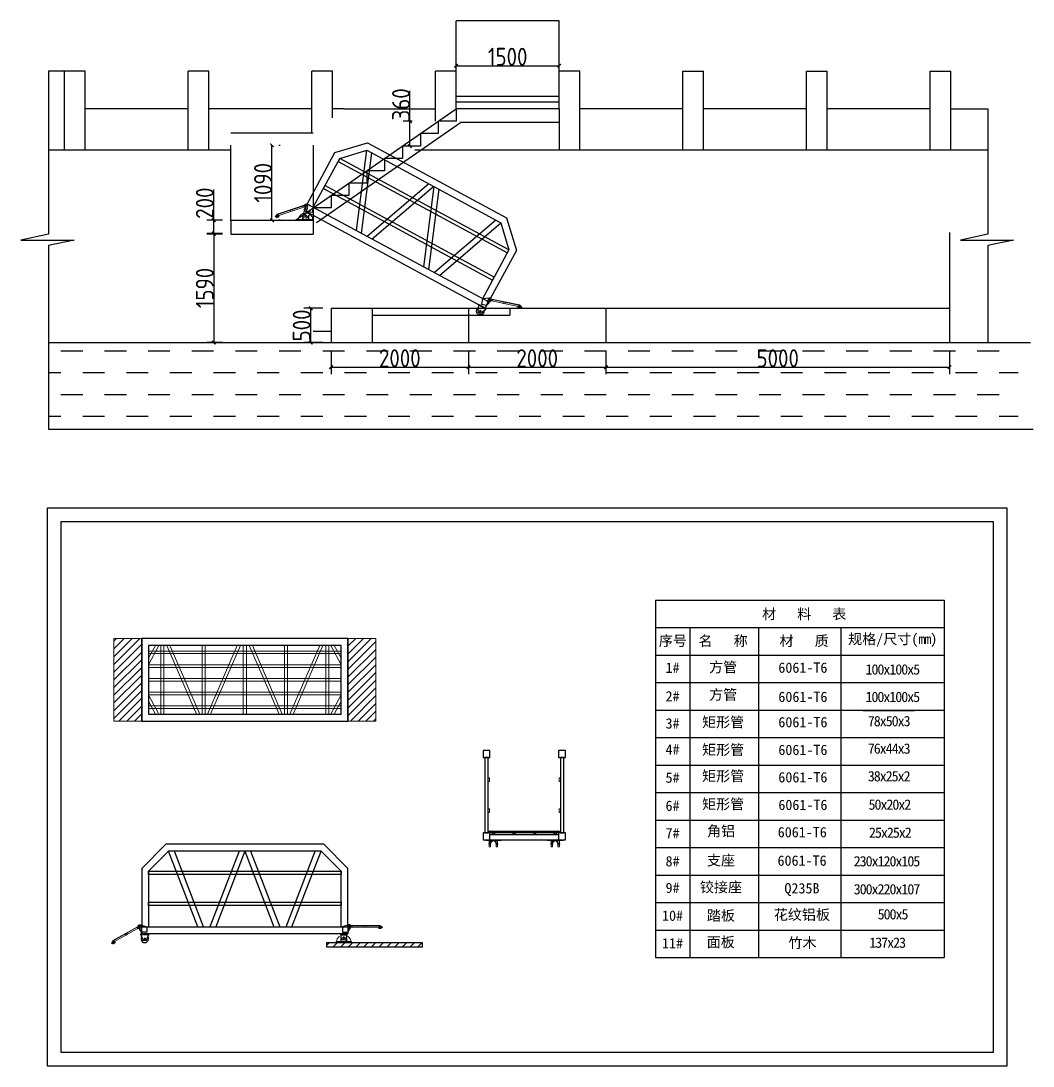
# Model space of a CAD drawing. Extents: x 13269 to 94936, y 2350 to 56959.
# Drawn here: x 80205 to 94936, y 11843 to 27047 of the extents above; entities that cross this region are included whole.
import ezdxf

# ---------------------------------------------------------------- set-up
doc = ezdxf.new("R2010")
doc.units = 0
doc.header["$LTSCALE"] = 1000
doc.header["$MEASUREMENT"] = 0
for name, pattern in [('ACAD_ISO03W100', [30, 12, -18]), ('CENTER', [2, 1.25, -0.25, 0.25, -0.25]), ('CENTER2', [28.575, 19.05, -3.175, 3.175, -3.175]), ('DASHDOT', [1, 0.5, -0.25, 0, -0.25])]:
    doc.linetypes.add(name, pattern=pattern)
for name, color, linetype, lineweight in [('加强板', 140, 'Continuous', 18), ('图框', 7, 'Continuous', 13), ('型材', 7, 'Continuous', 15), ('结构', 52, 'Continuous', 18), ('铝斜撑', 241, 'Continuous', 9), ('铝龙骨', 7, 'Continuous', 9)]:
    doc.layers.add(name, color=color, linetype=linetype, lineweight=lineweight)
for name, color, linetype in [('文字', 7, 'Continuous'), ('连接端梁', 130, 'Continuous'), ('铝合金', 7, 'Continuous'), ('铝横梁', 220, 'Continuous'), ('铝通', 4, 'Continuous'), ('面板', 44, 'Continuous')]:
    doc.layers.add(name, color=color, linetype=linetype)
doc.styles.add('Arial', font='')
doc.styles.get("Standard").update_dxf_attribs({"font": 'gbenor.shx', "bigfont": 'gbcbig.shx'})
doc.styles.get('Arial').set_extended_font_data('STXihei')
doc.dimstyles.new('ISO-25', dxfattribs={"dimtxt": 260, "dimasz": 50, "dimexe": 100, "dimexo": 120, "dimtad": 1, "dimdec": 1, "dimtxsty": 'Standard', "dimblk": 'ARCHTICK', "dimcen": 2.5, "dimclrd": 3, "dimclre": 3, "dimadec": 0, "dimazin": 0, "dimtfac": 1, "dimtdec": 1, "dimtmove": 0, "dimatfit": 3, "dimfxl": 1, "dimarcsym": 0})
pattern_1 = [(45, (0, 0), (-56.1266, 56.1266), [])]

# ---------------------------------------------------------------- blocks, each defined once
blk = doc.blocks.new('_ArchTick')
at = {"color": 0, "linetype": 'ByBlock', "const_width": 0.4}
blk.add_lwpolyline([(-0.5, -0.5), (0.5, 0.5)], dxfattribs=at)
blk = doc.blocks.new('*D1245')
at = {"color": 3, "lineweight": -2, "transparency": 16777216}
for p, q in [((84599, 22867), (84322, 22867)), ((84422, 22367), (84422, 22867)), ((84599, 22367), (84322, 22367))]:
    blk.add_line(p, q, dxfattribs=at)
at = {"layer": 'Defpoints', "color": 0, "transparency": 16777216}
for p in [(84422, 22867), (84719, 22867), (84719, 22367)]:
    blk.add_point(p, dxfattribs=at)
at = {"color": 3, "lineweight": -2, "transparency": 16777216, "xscale": 50, "yscale": 50, "zscale": 50}
for p, rotation in [((84422, 22867), 90), ((84422, 22367), 270)]:
    blk.add_blockref('_ArchTick', p, dxfattribs=dict(at, rotation=rotation))
at = {"color": 0, "transparency": 16777216, "insert": (84291, 22617), "char_height": 260, "attachment_point": 5, "rotation": 90}
blk.add_mtext('500', dxfattribs=at)
blk = doc.blocks.new('*D1246')
at = {"color": 3, "lineweight": -2, "transparency": 16777216}
for p, q in [((84719, 22247), (84719, 21910)), ((86719, 22247), (86719, 21910)), ((84719, 22010), (86719, 22010))]:
    blk.add_line(p, q, dxfattribs=at)
at = {"layer": 'Defpoints', "color": 0, "transparency": 16777216}
for p in [(84719, 22367), (86719, 22367), (86719, 22010)]:
    blk.add_point(p, dxfattribs=at)
at = {"color": 3, "lineweight": -2, "transparency": 16777216, "xscale": 50, "yscale": 50, "zscale": 50, "rotation": 180}
blk.add_blockref('_ArchTick', (84719, 22010), dxfattribs=at)
at = {"color": 3, "lineweight": -2, "transparency": 16777216, "xscale": 50, "yscale": 50, "zscale": 50}
blk.add_blockref('_ArchTick', (86719, 22010), dxfattribs=at)
at = {"color": 0, "transparency": 16777216, "insert": (85719, 22140), "char_height": 260, "attachment_point": 5}
blk.add_mtext('2000', dxfattribs=at)
blk = doc.blocks.new('*D1247')
at = {"color": 3, "lineweight": -2, "transparency": 16777216}
for p, q in [((86719, 22247), (86719, 21910)), ((88719, 22247), (88719, 21910)), ((86719, 22010), (88719, 22010))]:
    blk.add_line(p, q, dxfattribs=at)
at = {"layer": 'Defpoints', "color": 0, "transparency": 16777216}
for p in [(86719, 22367), (88719, 22367), (88719, 22010)]:
    blk.add_point(p, dxfattribs=at)
at = {"color": 3, "lineweight": -2, "transparency": 16777216, "xscale": 50, "yscale": 50, "zscale": 50, "rotation": 180}
blk.add_blockref('_ArchTick', (86719, 22010), dxfattribs=at)
at = {"color": 3, "lineweight": -2, "transparency": 16777216, "xscale": 50, "yscale": 50, "zscale": 50}
blk.add_blockref('_ArchTick', (88719, 22010), dxfattribs=at)
at = {"color": 0, "transparency": 16777216, "insert": (87719, 22140), "char_height": 260, "attachment_point": 5}
blk.add_mtext('2000', dxfattribs=at)
blk = doc.blocks.new('*D1248')
at = {"color": 3, "lineweight": -2, "transparency": 16777216}
for p, q in [((88719, 22247), (88719, 21910)), ((93719, 22247), (93719, 21910)), ((88719, 22010), (93719, 22010))]:
    blk.add_line(p, q, dxfattribs=at)
at = {"layer": 'Defpoints', "color": 0, "transparency": 16777216}
for p in [(88719, 22367), (93719, 22367), (93719, 22010)]:
    blk.add_point(p, dxfattribs=at)
at = {"color": 3, "lineweight": -2, "transparency": 16777216, "xscale": 50, "yscale": 50, "zscale": 50, "rotation": 180}
blk.add_blockref('_ArchTick', (88719, 22010), dxfattribs=at)
at = {"color": 3, "lineweight": -2, "transparency": 16777216, "xscale": 50, "yscale": 50, "zscale": 50}
blk.add_blockref('_ArchTick', (93719, 22010), dxfattribs=at)
at = {"color": 0, "transparency": 16777216, "insert": (91219, 22140), "char_height": 260, "attachment_point": 5}
blk.add_mtext('5000', dxfattribs=at)
blk = doc.blocks.new('*D1252')
at = {"color": 3, "lineweight": -2, "transparency": 16777216}
for p, q in [((86539, 26437), (86539, 26495)), ((88039, 26437), (88039, 26495)), ((86539, 26395), (88039, 26395))]:
    blk.add_line(p, q, dxfattribs=at)
at = {"layer": 'Defpoints', "color": 0, "transparency": 16777216}
for p in [(86539, 26317), (88039, 26395), (88039, 26317)]:
    blk.add_point(p, dxfattribs=at)
at = {"color": 3, "lineweight": -2, "transparency": 16777216, "xscale": 50, "yscale": 50, "zscale": 50, "rotation": 180}
blk.add_blockref('_ArchTick', (86539, 26395), dxfattribs=at)
at = {"color": 3, "lineweight": -2, "transparency": 16777216, "xscale": 50, "yscale": 50, "zscale": 50}
blk.add_blockref('_ArchTick', (88039, 26395), dxfattribs=at)
at = {"color": 0, "transparency": 16777216, "insert": (87289, 26526), "char_height": 260, "attachment_point": 5}
blk.add_mtext('1500', dxfattribs=at)
blk = doc.blocks.new('*D1229')
at = {"color": 3, "lineweight": -2, "transparency": 16777216}
for p, q in [((83139, 23957), (82912, 23957)), ((83012, 23957), (83012, 22367)), ((83139, 22367), (82912, 22367))]:
    blk.add_line(p, q, dxfattribs=at)
at = {"layer": 'Defpoints', "color": 0, "transparency": 16777216}
for p in [(83259, 23957), (83012, 22367), (83259, 22367)]:
    blk.add_point(p, dxfattribs=at)
at = {"color": 3, "lineweight": -2, "transparency": 16777216, "xscale": 50, "yscale": 50, "zscale": 50}
for p, rotation in [((83012, 23957), 90), ((83012, 22367), 270)]:
    blk.add_blockref('_ArchTick', p, dxfattribs=dict(at, rotation=rotation))
at = {"color": 0, "transparency": 16777216, "insert": (82881, 23162), "char_height": 260, "attachment_point": 5, "rotation": 90}
blk.add_mtext('1590', dxfattribs=at)
blk = doc.blocks.new('*D1253')
at = {"color": 3, "lineweight": -2, "transparency": 16777216}
for p, q in [((83012, 24147), (83012, 24594)), ((83139, 24147), (82912, 24147)), ((83012, 23947), (83012, 24147)), ((83139, 23947), (82912, 23947))]:
    blk.add_line(p, q, dxfattribs=at)
at = {"layer": 'Defpoints', "color": 0, "transparency": 16777216}
for p in [(83012, 24147), (83259, 24147), (83259, 23947)]:
    blk.add_point(p, dxfattribs=at)
at = {"color": 3, "lineweight": -2, "transparency": 16777216, "xscale": 50, "yscale": 50, "zscale": 50}
for p, rotation in [((83012, 24147), 90), ((83012, 23947), 270)]:
    blk.add_blockref('_ArchTick', p, dxfattribs=dict(at, rotation=rotation))
at = {"color": 0, "transparency": 16777216, "insert": (82881, 24396), "char_height": 260, "attachment_point": 5, "rotation": 90}
blk.add_mtext('200', dxfattribs=at)
blk = doc.blocks.new('*D1254')
at = {"color": 3, "lineweight": -2, "transparency": 16777216}
for p, q in [((83859, 24147), (83859, 25237)), ((83979, 25237), (83959, 25237)), ((83979, 24147), (83959, 24147))]:
    blk.add_line(p, q, dxfattribs=at)
at = {"layer": 'Defpoints', "color": 0, "transparency": 16777216}
for p in [(83859, 25237), (83859, 25237), (83859, 24147)]:
    blk.add_point(p, dxfattribs=at)
at = {"color": 3, "lineweight": -2, "transparency": 16777216, "xscale": 50, "yscale": 50, "zscale": 50}
for p, rotation in [((83859, 25237), 90), ((83859, 24147), 270)]:
    blk.add_blockref('_ArchTick', p, dxfattribs=dict(at, rotation=rotation))
at = {"color": 0, "transparency": 16777216, "insert": (83728, 24692), "char_height": 260, "attachment_point": 5, "rotation": 90}
blk.add_mtext('1090', dxfattribs=at)
blk = doc.blocks.new('*D1255')
at = {"color": 3, "lineweight": -2, "transparency": 16777216}
for p, q in [((85867, 25587), (85867, 26029)), ((85899, 25587), (85767, 25587)), ((85867, 25227), (85867, 25587)), ((85899, 25227), (85767, 25227))]:
    blk.add_line(p, q, dxfattribs=at)
at = {"layer": 'Defpoints', "color": 0, "transparency": 16777216}
for p in [(85867, 25587), (86019, 25587), (86019, 25227)]:
    blk.add_point(p, dxfattribs=at)
at = {"color": 3, "lineweight": -2, "transparency": 16777216, "xscale": 50, "yscale": 50, "zscale": 50}
for p, rotation in [((85867, 25587), 90), ((85867, 25227), 270)]:
    blk.add_blockref('_ArchTick', p, dxfattribs=dict(at, rotation=rotation))
at = {"color": 0, "transparency": 16777216, "insert": (85737, 25833), "char_height": 260, "attachment_point": 5, "rotation": 90}
blk.add_mtext('360', dxfattribs=at)
blk = doc.blocks.new('EB')
at = {"layer": '加强板'}
blk.add_lwpolyline([(1337537242, 365767056), (1337537242, 365767006), (1337537257, 365767006), (1337537267, 365767056)], close=True, dxfattribs=at)
at = {"layer": '铝通'}
blk.add_lwpolyline([(1337537285, 365767056, 0.668622), (1337537254, 365767090), (1337537162, 365767061), (1337537162, 365766981), (1337537242, 365766981)], format="xyb", close=True, dxfattribs=at)
blk.add_circle((1337537262, 365767066), 7, dxfattribs=at)
blk = doc.blocks.new('GW-R')
at = {"color": 3, "linetype": 'CENTER2'}
for p, q in [((8398, 1960), (8368, 1960)), ((8383, 1945), (8383, 1975))]:
    blk.add_line(p, q, dxfattribs=at)
at = {"color": 1, "linetype": 'CENTER', "ltscale": 0.52}
for p, q in [((8369, 1960), (8397, 1960)), ((8383, 1974), (8383, 1946))]:
    blk.add_line(p, q, dxfattribs=at)
blk.add_lwpolyline([(8443, 2035), (8323, 2035), (8323, 2025), (8443, 2025)], close=True)
at = {"color": 0}
for points in [[(8360, 1942), (8323, 2025)], [(8406, 1942), (8443, 2025)]]:
    blk.add_lwpolyline(points, dxfattribs=at)
blk.add_lwpolyline([(8406, 1942, -0.317501), (8397, 1935), (8370, 1935, -0.317501), (8360, 1942)], format="xyb")
blk.add_circle((8383, 1960), 9)
blk.add_circle((8383, 1960), 9)
blk.add_arc((8383, 1960), 55, 144.9944, 35.0056)
blk = doc.blocks.new('A$C32F71815')
at = {"layer": '铝斜撑', "linetype": 'Continuous'}
for p, q in [((3, 20), (0, 20)), ((0, 20), (0, 0)), ((40, 0), (0, 0)), ((3, 20), (3, 3)), ((40, 3), (3, 3)), ((40, 0), (40, 3))]:
    blk.add_line(p, q, dxfattribs=at)
blk = doc.blocks.new('A$C42B83C84')
at = {"layer": '图框', "lineweight": 0}
h = blk.add_hatch(dxfattribs=at)
h.set_pattern_fill('ANSI31', color=256, scale=0.5, style=0)
h.set_pattern_definition([(45, (82514.4754, -36464.1272), (-1.122532015, 1.122532015), [])])
edge = h.paths.add_edge_path(flags=17)
edge.add_arc((15, 30), 6.5, 0, 360)
edge = h.paths.add_edge_path()
edge.add_arc((15, 30), 10, 0, 360)
for p, q in [((0, 25), (0, 45)), ((0, 45), (458, 45)), ((5, 25), (0, 25)), ((5, 40), (5, 25)), ((457, 40), (5, 40)), ((457, 40), (497, 15)), ((458, 45), (500, 19)), ((462, 7), (462, 23)), ((467, 7), (467, 23)), ((497, 15), (500, 19))]:
    blk.add_line(p, q, dxfattribs=at)
for points in [[(29, 20), (29, 40), (444, 40), (444, 20)], [(59, 40), (59, 20), (29, 20), (29, 40)], [(259, 40), (259, 20), (229, 20), (229, 40)]]:
    blk.add_lwpolyline(points, close=True, dxfattribs=at)
blk.add_lwpolyline([(444, 20), (444, 10, 0.414214), (454, 0), (474, 0, 0.414214), (484, 10), (484, 20)], format="xyb", dxfattribs=at)
blk.add_lwpolyline([(458, 0), (458, 7), (470, 7), (470, 0)], dxfattribs=at)
for radius in [10, 6.5]:
    blk.add_circle((15, 30), radius, dxfattribs=at)
blk.add_blockref('A$C32F71815', (444, 20), dxfattribs=at)
blk = doc.blocks.new('A$C1CD0366B')
at = {"color": 1, "linetype": 'CENTER', "ltscale": 0.52}
for p, q in [((46, 50), (74, 50)), ((60, 36), (60, 64))]:
    blk.add_line(p, q, dxfattribs=at)
blk.add_lwpolyline([(0, 100), (0, 0), (10, 0), (10, 100)], close=True)
blk.add_lwpolyline([(10, 100), (87, 74, -0.315452), (90, 69), (90, 31, -0.315452), (87, 26), (10, 0)], format="xyb")
blk.add_circle((60, 50), 11)
blk = doc.blocks.new('JAGZZ')
at = {"color": 1, "linetype": 'CENTER2'}
for p, q in [((524725, 12996), (524689, 12996)), ((524707, 12979), (524707, 13014))]:
    blk.add_line(p, q, dxfattribs=at)
at = {"layer": '结构', "color": 4}
for p, q in [((524597, 12929), (524597, 12941)), ((524817, 12941), (524597, 12941)), ((524817, 12929), (524597, 12929)), ((524817, 12929), (524817, 12941))]:
    blk.add_line(p, q, dxfattribs=at)
for points in [[(524670, 12941), (524670, 13001), (524662, 13001), (524662, 12941)], [(524744, 12941), (524744, 13001), (524752, 13001), (524752, 12941)]]:
    blk.add_lwpolyline(points, close=True, dxfattribs=at)
at = {"layer": '结构'}
blk.add_circle((524707, 12996), 13, dxfattribs=at)
at = {"layer": '结构', "color": 4}
blk.add_arc((524707, 12931), 106, 5.7248, 174.2752, dxfattribs=at)
blk = doc.blocks.new('asdasdasdasdas')
at = {"layer": '铝通'}
for points in [[(81997, 7327), (82035, 7327), (82035, 7352), (81997, 7352)], [(81999, 7329), (82033, 7329), (82033, 7350), (81999, 7350)]]:
    blk.add_lwpolyline(points, close=True, dxfattribs=at)
blk = doc.blocks.new('*U1352')
blk.add_lwpolyline([(-10, 80), (-80, 10), (-80, 80)], close=True)
at = {"layer": '图框'}
for points in [[(-120, -100), (-80, -100), (-80, 80), (-120, 80)], [(10, 80), (80, 10), (80, 80)], [(120, -100), (80, -100), (80, 80), (120, 80)]]:
    blk.add_lwpolyline(points, close=True, dxfattribs=at)
at = {"layer": '结构', "color": 1, "linetype": 'DASHDOT', "ltscale": 10}
for p, q in [((-60, -20), (-140, -20)), ((140, -20), (60, -20))]:
    blk.add_line(p, q, dxfattribs=at)
at = {"layer": '结构', "color": 3}
blk.add_lwpolyline([(-230, 100), (230, 100), (230, 80), (-230, 80)], close=True, dxfattribs=at)
at = {"layer": '结构', "color": 1, "linetype": 'DASHDOT', "ltscale": 10}
for points in [[(-120, -47), (-80, -47), (-80, 7), (-120, 7)], [(120, -47), (80, -47), (80, 7), (120, 7)]]:
    blk.add_lwpolyline(points, close=True, dxfattribs=at)
blk = doc.blocks.new('*U1355')
blk.add_lwpolyline([(-10, 80), (-80, 10), (-80, 80)], close=True)
at = {"layer": '图框'}
for points in [[(-120, -100), (-80, -100), (-80, 80), (-120, 80)], [(10, 80), (80, 10), (80, 80)], [(120, -100), (80, -100), (80, 80), (120, 80)]]:
    blk.add_lwpolyline(points, close=True, dxfattribs=at)
at = {"layer": '结构', "color": 1, "linetype": 'DASHDOT', "ltscale": 10}
for p, q in [((-60, -20), (-140, -20)), ((140, -20), (60, -20))]:
    blk.add_line(p, q, dxfattribs=at)
at = {"layer": '结构', "color": 3}
blk.add_lwpolyline([(-230, 100), (230, 100), (230, 80), (-230, 80)], close=True, dxfattribs=at)
at = {"layer": '结构', "color": 1, "linetype": 'DASHDOT', "ltscale": 10}
for points in [[(-120, -47), (-80, -47), (-80, 7), (-120, 7)], [(120, -47), (80, -47), (80, 7), (120, 7)]]:
    blk.add_lwpolyline(points, close=True, dxfattribs=at)

msp = doc.modelspace()

# ---------------------------------------------------------------- hatches: boundary and pattern name
h = msp.add_hatch()
h.set_pattern_fill('DASH', color=146, scale=100)
h.set_pattern_definition([(0, (17921.73, -1246.05), (317.5, 317.5), [317.5, -317.5])])
h.paths.add_polyline_path([(80606.13, 22367.28), (80606.13, 21108.79), (94719.41, 21108.79), (94719.41, 22367.28)])
at = {"layer": '铝斜撑'}
h = msp.add_hatch(dxfattribs=at)
h.set_pattern_fill('ANSI31', color=0, scale=50)
h.set_pattern_definition(pattern_1)
h.paths.add_polyline_path([(81958.16, 18062.12), (81558.16, 18062.12), (81558.16, 16862.12), (81958.16, 16862.12)])
h = msp.add_hatch(dxfattribs=at)
h.set_pattern_fill('ANSI31', color=0, scale=50)
h.set_pattern_definition(pattern_1)
h.paths.add_polyline_path([(84969.25, 18062.12), (85369.25, 18062.12), (85369.25, 16862.12), (84969.25, 16862.12)])
at = {"layer": '铝通'}
h = msp.add_hatch(dxfattribs=at)
h.set_pattern_fill('ANSI31', color=0, scale=50)
h.set_pattern_definition(pattern_1)
h.paths.add_polyline_path([(84656.55, 13641.92), (86046.79, 13641.92), (86046.79, 13573.83), (84656.55, 13573.83)])

# ---------------------------------------------------------------- linework, layer by layer
at = {"color": 252}
for p, q in [((88038.67, 27047.28), (86538.67, 27047.28)), ((86538.67, 25767.28), (86538.67, 27047.28)), ((88038.67, 25767.28), (88038.67, 27047.28)), ((80606.13, 26317.28), (80606.13, 23942.78)), ((88038.67, 25867.28), (86538.67, 25867.28)), ((94278.67, 25767.28), (94278.67, 23942.78)), ((83258.67, 25417.28), (84458.67, 25417.28)), ((83258.67, 24137.28), (83258.67, 25237.28)), ((84458.67, 25237.28), (84458.67, 24137.28)), ((80606.13, 23942.78), (80204.57, 23855.62)), ((93718.67, 23967.28), (93718.67, 22867.28)), ((94278.67, 23942.78), (93877.1, 23855.62)), ((80204.57, 23855.62), (80978.03, 23855.62)), ((80978.03, 23855.62), (80606.13, 23781.92)), ((80606.13, 23781.92), (80606.13, 21108.79)), ((93877.1, 23855.62), (94650.56, 23855.62)), ((94650.56, 23855.62), (94278.67, 23781.92)), ((94278.67, 23781.92), (94278.67, 22367.28))]:
    msp.add_line(p, q, dxfattribs=at)
for p, q in [((81138.67, 26317.28), (80606.13, 26317.28)), ((80838.67, 25167.28), (80838.67, 26317.28)), ((81138.67, 25167.28), (81138.67, 26317.28)), ((82938.67, 26317.28), (82638.67, 26317.28)), ((82638.67, 25167.28), (82638.67, 26317.28)), ((82938.67, 25167.28), (82938.67, 26317.28)), ((84738.67, 26317.28), (84438.67, 26317.28)), ((84438.67, 25417.28), (84438.67, 26317.28)), ((84738.67, 25636.7), (84738.67, 26317.28)), ((88338.67, 26317.28), (88038.67, 26317.28)), ((88338.67, 25167.28), (88338.67, 26317.28)), ((89838.67, 25167.28), (89838.67, 26317.28)), ((89838.67, 26317.28), (90138.67, 26317.28)), ((90138.67, 25167.28), (90138.67, 26317.28)), ((91638.67, 25167.28), (91638.67, 26317.28)), ((91638.67, 26317.28), (91938.67, 26317.28)), ((91938.67, 25167.28), (91938.67, 26317.28)), ((93438.67, 25167.28), (93438.67, 26317.28)), ((93438.67, 26317.28), (93738.67, 26317.28)), ((93738.67, 25167.28), (93738.67, 26317.28)), ((82638.67, 25767.28), (81138.67, 25767.28)), ((84438.67, 25767.28), (82938.67, 25767.28)), ((84198.67, 24147.28), (86538.67, 25767.28)), ((84905.29, 25767.28), (84738.67, 25767.28)), ((88038.67, 25767.28), (86538.67, 25767.28)), ((86538.67, 25767.28), (86538.67, 25587.28)), ((88038.67, 25767.28), (88038.67, 25167.28)), ((89838.67, 25767.28), (88338.67, 25767.28)), ((91638.67, 25767.28), (90138.67, 25767.28)), ((93438.67, 25767.28), (91938.67, 25767.28)), ((93738.67, 25767.28), (94278.67, 25767.28)), ((84504.35, 24115.65), (86601.14, 25567.28)), ((86538.67, 25587.28), (86278.67, 25587.28)), ((86278.67, 25587.28), (86278.67, 25407.28)), ((88038.67, 25567.28), (86601.14, 25567.28)), ((86278.67, 25407.28), (86018.67, 25407.28)), ((86018.67, 25407.28), (86018.67, 25227.28)), ((83258.67, 25167.28), (80606.13, 25167.28)), ((86018.67, 25227.28), (85758.67, 25227.28)), ((85758.67, 25227.28), (85758.67, 25047.28)), ((94278.67, 25167.28), (85937.32, 25167.28)), ((85758.67, 25047.28), (85498.67, 25047.28)), ((85498.67, 25047.28), (85498.67, 24867.28)), ((85498.67, 24867.28), (85238.67, 24867.28)), ((85238.67, 24867.28), (85238.67, 24687.28)), ((85238.67, 24687.28), (84978.67, 24687.28)), ((84978.67, 24687.28), (84978.67, 24507.28)), ((84978.67, 24507.28), (84718.67, 24507.28)), ((84718.67, 24507.28), (84718.67, 24327.28)), ((84718.67, 24327.28), (84458.67, 24327.28)), ((83258.67, 24147.28), (84458.67, 24147.28)), ((83258.67, 24147.28), (83258.67, 23947.28)), ((84458.67, 24147.28), (84458.67, 23947.28)), ((83258.67, 23947.28), (84458.67, 23947.28)), ((84718.67, 22527.28), (84458.67, 22527.28)), ((84718.67, 22527.28), (84458.67, 22527.28)), ((80606.13, 22367.28), (94899.62, 22367.28)), ((80606.13, 21108.79), (94935.76, 21108.79))]:
    msp.add_line(p, q)
at = {"color": 252, "linetype": 'ACAD_ISO03W100', "ltscale": 5}
for p, q in [((86538.67, 26317.28), (86238.67, 26317.28)), ((86238.67, 25587.28), (86238.67, 26317.28)), ((84905.29, 25767.28), (86238.67, 25767.28)), ((85318.67, 22867.28), (85318.67, 22767.28)), ((87318.67, 22867.28), (87318.67, 22767.28))]:
    msp.add_line(p, q, dxfattribs=at)
at = {"color": 36}
for p, q in [((88038.67, 25947.28), (86538.67, 25947.28)), ((84718.67, 22867.28), (93718.67, 22867.28)), ((84718.67, 22867.28), (84718.67, 22367.28)), ((85318.67, 22867.28), (85318.67, 22367.28)), ((86718.67, 22867.28), (86718.67, 22367.28)), ((88718.67, 22867.28), (88718.67, 22367.28)), ((93718.67, 22867.28), (93718.67, 22367.28))]:
    msp.add_line(p, q, dxfattribs=at)
at = {"elevation": 0}
msp.add_lwpolyline([(87076.02, 15124.02), (87041.02, 15089.02), (87041.02, 15124.02)], close=True, dxfattribs=at)
for points in [[(87976.01, 15124.02), (87941.01, 15089.02), (87941.01, 15124.02)], [(84656.55, 13641.92), (86046.79, 13641.92), (86046.79, 13573.83), (84656.55, 13573.83)]]:
    msp.add_lwpolyline(points, close=True)
at = {"layer": '图框', "elevation": 0}
for points in [[(87021.02, 15034.02), (87041.02, 15034.02), (87041.02, 15124.02), (87021.02, 15124.02)], [(87086.02, 15124.02), (87121.02, 15089.02), (87121.02, 15124.02)], [(87141.02, 15034.02), (87121.02, 15034.02), (87121.02, 15124.02), (87141.02, 15124.02)]]:
    msp.add_lwpolyline(points, close=True, dxfattribs=at)
at = {"layer": '图框'}
for points in [[(87921.01, 15034.02), (87941.01, 15034.02), (87941.01, 15124.02), (87921.01, 15124.02)], [(87986.01, 15124.02), (88021.01, 15089.02), (88021.01, 15124.02)], [(88041.01, 15034.02), (88021.01, 15034.02), (88021.01, 15124.02), (88041.01, 15124.02)]]:
    msp.add_lwpolyline(points, close=True, dxfattribs=at)
at = {"layer": '型材'}
for points in [[(87005.98, 15984.02), (87025.98, 15984.02), (87025.98, 16034.02), (87005.98, 16034.02)], [(88055.98, 15984.02), (88035.98, 15984.02), (88035.98, 16034.02), (88055.98, 16034.02)], [(87005.98, 15534.02), (87025.98, 15534.02), (87025.98, 15584.02), (87005.98, 15584.02)], [(88055.98, 15534.02), (88035.98, 15534.02), (88035.98, 15584.02), (88055.98, 15584.02)]]:
    msp.add_lwpolyline(points, close=True, dxfattribs=at)
at = {"layer": '型材', "color": 4, "elevation": 0}
for points in [[(87024.93, 15263.07, 0.41421361), (87024.37, 15263.07), (87023.44, 15262.14, -0.19891239), (87023.15, 15262.02), (87014.98, 15262.02, 0.41421356), (87013.98, 15261.02), (87013.98, 15238.52, 0.41421356), (87014.48, 15238.02), (87015.48, 15238.02, 0.41421356), (87015.98, 15238.52), (87015.98, 15260.02), (87058.68, 15260.02, 0.66564413), (87058.9, 15260.53, 0.20073668), (87055.34, 15262.02), (87049.81, 15262.02, -0.19891239), (87049.53, 15262.14), (87048.6, 15263.07, 0.41421361), (87048.03, 15263.07), (87047.26, 15262.3, -0.41421362), (87046.7, 15262.3), (87045.93, 15263.07, 0.41421361), (87045.37, 15263.07), (87044.44, 15262.14, -0.19891239), (87044.15, 15262.02), (87028.81, 15262.02, -0.19891239), (87028.53, 15262.14), (87027.6, 15263.07, 0.41421361), (87027.03, 15263.07), (87026.26, 15262.3, -0.41421362), (87025.7, 15262.3)], [(88029.42, 15263.07, -0.41421361), (88029.98, 15263.07), (88030.92, 15262.14, 0.19891239), (88031.2, 15262.02), (88039.37, 15262.02, -0.41421356), (88040.37, 15261.02), (88040.37, 15238.52, -0.41421356), (88039.87, 15238.02), (88038.87, 15238.02, -0.41421356), (88038.37, 15238.52), (88038.37, 15260.02), (87995.67, 15260.02, -0.66564413), (87995.46, 15260.53, -0.20073668), (87999.02, 15262.02), (88004.54, 15262.02, 0.19891239), (88004.82, 15262.14), (88005.76, 15263.07, -0.41421361), (88006.32, 15263.07), (88007.09, 15262.3, 0.41421362), (88007.65, 15262.3), (88008.42, 15263.07, -0.41421361), (88008.98, 15263.07), (88009.92, 15262.14, 0.19891239), (88010.2, 15262.02), (88025.54, 15262.02, 0.19891239), (88025.82, 15262.14), (88026.76, 15263.07, -0.41421361), (88027.32, 15263.07), (88028.09, 15262.3, 0.41421362), (88028.65, 15262.3)]]:
    msp.add_lwpolyline(points, format="xyb", close=True, dxfattribs=at)
at = {"layer": '文字', "color": 0}
for p, q in [((89439.67, 18620.58), (89439.67, 13420.61)), ((89439.67, 18620.58), (93639.72, 18620.58)), ((93639.72, 18620.58), (93639.72, 13420.61)), ((89439.67, 18220.61), (93639.72, 18220.61)), ((89939.67, 18220.61), (89939.67, 13420.61)), ((90939.7, 18220.61), (90939.7, 13420.61)), ((92139.68, 18220.61), (92139.68, 13420.61)), ((89439.67, 16620.61), (93639.72, 16620.61)), ((89439.67, 16220.61), (93639.72, 16220.61)), ((89439.67, 13820.61), (93639.72, 13820.61))]:
    msp.add_line(p, q, dxfattribs=at)
at = {"layer": '结构', "color": 1, "linetype": 'DASHDOT', "ltscale": 10}
for p, q in [((87051.01, 15074.02, 0), (87011.07, 15074.02, 0)), ((87151.01, 15074.02, 0), (87111.07, 15074.02, 0)), ((87951, 15074.02), (87911.05, 15074.02)), ((88051, 15074.02), (88011.05, 15074.02))]:
    msp.add_line(p, q, dxfattribs=at)
at = {"layer": '结构', "color": 1, "linetype": 'DASHDOT', "ltscale": 10, "elevation": 0}
for points in [[(87021.02, 15060.52), (87041.02, 15060.52), (87041.02, 15087.52), (87021.02, 15087.52)], [(87141.02, 15060.52), (87121.02, 15060.52), (87121.02, 15087.52), (87141.02, 15087.52)]]:
    msp.add_lwpolyline(points, close=True, dxfattribs=at)
at = {"layer": '结构', "color": 3}
msp.add_lwpolyline([(87865.97, 15134.02), (88095.97, 15134.02), (88095.97, 15124.02), (87865.97, 15124.02)], close=True, dxfattribs=at)
at = {"layer": '结构', "color": 1, "linetype": 'DASHDOT', "ltscale": 10}
for points in [[(87921.01, 15060.52), (87941.01, 15060.52), (87941.01, 15087.52), (87921.01, 15087.52)], [(88041.01, 15060.52), (88021.01, 15060.52), (88021.01, 15087.52), (88041.01, 15087.52)]]:
    msp.add_lwpolyline(points, close=True, dxfattribs=at)
at = {"layer": '连接端梁'}
for points in [[(81963.7, 16862.12), (84963.7, 16862.12), (84963.7, 18062.12), (81963.7, 18062.12)], [(82063.7, 16962.12), (84863.7, 16962.12), (84863.7, 17962.12), (82063.7, 17962.12)]]:
    msp.add_lwpolyline(points, close=True, dxfattribs=at)
at = {"layer": '铝合金'}
for points in [[(87307.77, 23717.24), (84844.04, 25047.65), (84820.28, 25003.65), (87284.02, 23673.24)], [(87093.96, 23321.28), (84630.22, 24651.69), (84606.46, 24607.7), (87070.2, 23277.28)], [(82063.7, 14677.61), (84863.7, 14677.61), (84863.7, 14627.61), (82063.7, 14627.61)], [(82063.7, 14227.61), (84863.7, 14227.61), (84863.7, 14177.61), (82063.7, 14177.61)]]:
    msp.add_lwpolyline(points, close=True, dxfattribs=at)
at = {"layer": '铝斜撑', "color": 0}
for points in [[(81958.16, 18062.12), (81558.16, 18062.12), (81558.16, 16862.12), (81958.16, 16862.12)], [(84969.25, 18062.12), (85369.25, 18062.12), (85369.25, 16862.12), (84969.25, 16862.12)]]:
    msp.add_lwpolyline(points, close=True, dxfattribs=at)
at = {"layer": '铝斜撑'}
for points in [[(82213.82, 17962.12), (82063.7, 17681.12)], [(82163.94, 17962.12), (82063.7, 17774.5)], [(82326.44, 17962.12), (82761.04, 16962.12)], [(82374.42, 17962.12), (82809.01, 16962.12)], [(83352.99, 17962.12), (82918.39, 16962.12)], [(83400.96, 17962.12), (82966.37, 16962.12)], [(83526.44, 17962.12), (83961.04, 16962.12)], [(83574.42, 17962.12), (84009.01, 16962.12)], [(84552.99, 17962.12), (84118.39, 16962.12)], [(84600.96, 17962.12), (84166.37, 16962.12)], [(84713.58, 17962.12), (84863.7, 17681.12)], [(84763.47, 17962.12), (84863.7, 17774.5)], [(82213.82, 16962.12), (82063.7, 17243.12)], [(84713.58, 16962.12), (84863.7, 17243.12)], [(82163.94, 16962.12), (82063.7, 17149.74)], [(84763.47, 16962.12), (84863.7, 17149.74)]]:
    msp.add_lwpolyline(points, dxfattribs=at)
for points in [[(82285.7, 16962.12), (82241.7, 16962.12), (82241.7, 17962.12), (82285.7, 17962.12)], [(82885.7, 16962.12), (82841.7, 16962.12), (82841.7, 17962.12), (82885.7, 17962.12)], [(83441.7, 16962.12), (83485.7, 16962.12), (83485.7, 17962.12), (83441.7, 17962.12)], [(84041.7, 16962.12), (84085.7, 16962.12), (84085.7, 17962.12), (84041.7, 17962.12)], [(84641.7, 16962.12), (84685.7, 16962.12), (84685.7, 17962.12), (84641.7, 17962.12)]]:
    msp.add_lwpolyline(points, close=True, dxfattribs=at)
at = {"layer": '铝横梁'}
for p, q in [((85088.96, 23996.45), (85238.93, 25165.6)), ((85162.51, 23956.74), (85312.47, 25125.89)), ((86140.81, 24678.59), (85244.8, 23912.3)), ((86214.37, 24638.87), (85318.36, 23872.58)), ((86214.37, 24638.87), (86065.06, 23469.36)), ((86287.94, 24599.14), (86138.62, 23429.64)), ((86220.91, 23385.2), (87116.27, 24151.84)), ((86294.46, 23345.49), (87189.82, 24112.13)), ((82778.69, 13869.04), (82355.12, 14969.04)), ((82862.27, 13869.04), (82438.71, 14969.04)), ((83380.1, 14969.04), (82955.79, 13869.04)), ((83463.7, 14969.04), (83039.39, 13869.04)), ((83463.7, 14969.04), (83888.01, 13869.04)), ((83547.3, 14969.04), (83971.61, 13869.04)), ((84065.13, 13869.04), (84488.7, 14969.04)), ((84148.72, 13869.04), (84572.28, 14969.04))]:
    msp.add_line(p, q, dxfattribs=at)
for points in [[(86955.98, 15234.02), (87005.98, 15234.02), (87005.98, 16334.02), (86955.98, 16334.02)], [(88055.98, 15234.02), (88105.98, 15234.02), (88105.98, 16334.02), (88055.98, 16334.02)]]:
    msp.add_lwpolyline(points, close=True, dxfattribs=at)
at = {"layer": '铝横梁', "color": 11}
for points in [[(87030.98, 15210.02), (88030.98, 15210.02)], [(87030.98, 15134.02), (88030.98, 15134.02)]]:
    msp.add_lwpolyline(points, dxfattribs=at)
at = {"layer": '铝通'}
for points in [[(84371.85, 24383.69), (84775.73, 25131.61), (85250, 25273.28), (85250, 25273.28), (87273.78, 24180.44), (87273.78, 24180.44), (87415.45, 23706.17), (87011.17, 22958.46)], [(84459.84, 24336.18), (84844.04, 25047.65), (85238.93, 25165.6), (87189.82, 24112.13), (87307.77, 23717.24), (86923.58, 23005.76)], [(85318.67, 22767.28), (87318.67, 22767.28)], [(84963.7, 13869.04), (84963.7, 14719.04), (84613.7, 15069.04), (84613.7, 15069.04), (82313.7, 15069.04), (82313.7, 15069.04), (81963.7, 14719.04), (81964.16, 13869.04)], [(84863.7, 13869.04), (84863.7, 14677.61), (84572.28, 14969.04), (82355.12, 14969.04), (82063.7, 14677.61), (82063.7, 13869.04)]]:
    msp.add_lwpolyline(points, dxfattribs=at)
for points in [[(87011.17, 22958.46), (84371.85, 24383.69), (84324.34, 24295.7), (86963.66, 22870.47)], [(86930.98, 16334.02), (87030.98, 16334.02), (87030.98, 16434.02), (86930.98, 16434.02)], [(88030.98, 16334.02), (88130.98, 16334.02), (88130.98, 16434.02), (88030.98, 16434.02)], [(86930.98, 15134.02), (87030.98, 15134.02), (87030.98, 15234.02), (86930.98, 15234.02)], [(88030.98, 15134.02), (88130.98, 15134.02), (88130.98, 15234.02), (88030.98, 15234.02)], [(81964.16, 13869.04), (84963.7, 13869.04), (84963.7, 13769.04), (81964.16, 13769.04)]]:
    msp.add_lwpolyline(points, close=True, dxfattribs=at)
at = {"layer": '铝龙骨'}
for points in [[(82063.7, 17843.12), (84863.7, 17843.12), (84863.7, 17881.12), (82063.7, 17881.12)], [(82063.7, 17643.12), (84863.7, 17643.12), (84863.7, 17681.12), (82063.7, 17681.12)], [(82063.7, 17443.12), (84863.7, 17443.12), (84863.7, 17481.12), (82063.7, 17481.12)], [(82063.7, 17281.12), (84863.7, 17281.12), (84863.7, 17243.12), (82063.7, 17243.12)], [(82063.7, 17081.12), (84863.7, 17081.12), (84863.7, 17043.12), (82063.7, 17043.12)]]:
    msp.add_lwpolyline(points, close=True, dxfattribs=at)
at = {"layer": '面板', "elevation": 0}
msp.add_lwpolyline([(87015.98, 15235.02), (87015.98, 15260.02), (88038.37, 15260.02), (88038.37, 15235.02)], close=True, dxfattribs=at)

# ---------------------------------------------------------------- block references
at = {"color": 0, "xscale": -1.0005, "yscale": 1.0005, "zscale": 1.0005, "rotation": 359.6981837276888}
msp.add_blockref('JAGZZ', (609242.24, 8446.14), dxfattribs=at)
at = {"xscale": -1.0005, "yscale": 1.0005, "zscale": 1.0005, "rotation": 331.6310099350288}
msp.add_blockref('GW-R', (93337.63, 17114.65), dxfattribs=at)
at = {"color": 0, "linetype": 'ByBlock', "lineweight": -2, "transparency": 16777216, "xscale": 0.5, "yscale": 0.5, "zscale": 0.5}
for name, p in [('*U1352', (87080.98, 15084.02, 0)), ('*U1355', (87980.97, 15084.02))]:
    msp.add_blockref(name, p, dxfattribs=at)
at = {"xscale": 1.0005, "yscale": 1.0005, "zscale": 1.0005}
msp.add_blockref('GW-R', (73620.79, 11733.04), dxfattribs=at)
at = {"color": 0, "xscale": 1.0005, "yscale": 1.0005, "zscale": 1.0005}
msp.add_blockref('JAGZZ', (-440065.74, 705.97), dxfattribs=at)
at = {"layer": '图框', "lineweight": 0, "yscale": 1.0005, "zscale": 1.0005}
for p, xscale, rotation in [((84385.13, 24337.18), -1.0005, 18.33660603421104), ((87001.82, 22964.1), 1.0005, 348.3584857488069), ((81965.96, 13855.26), -1.0005, 29.41582294927926)]:
    msp.add_blockref('A$C42B83C84', p, dxfattribs=dict(at, xscale=xscale, rotation=rotation))
at = {"layer": '图框', "yscale": 1.0005, "zscale": 1.0005}
for p, xscale, rotation in [((84421.15, 24243.36), -1.0005, 61.63100993502879), ((84853.65, 13768.99), 1.0005, 270)]:
    msp.add_blockref('A$C1CD0366B', p, dxfattribs=dict(at, xscale=xscale, rotation=rotation))
at = {"layer": '图框', "lineweight": 0, "xscale": 1.0005, "yscale": 1.0005, "zscale": 1.0005}
msp.add_blockref('A$C42B83C84', (84968.7, 13844.02), dxfattribs=at)
at = {"layer": '型材', "color": 22, "yscale": 1.0005, "zscale": 1.0005}
for p, xscale, rotation in [((1243026348.21, -616262881.2), -1.0005, 348.9207830849318), ((-1384854441.88, -81536114.57), 1.0005, 348.0759003229015)]:
    msp.add_blockref('EB', p, dxfattribs=dict(at, xscale=xscale, rotation=rotation))
for p, xscale in [((1338287969.15, -365936075.92), -1.0005), ((-1338121047.29, -365936075.92), 1.0005)]:
    msp.add_blockref('EB', p, dxfattribs=dict(at, xscale=xscale))
at = {"layer": '铝通'}
for p in [(5065.81, 7882.99), (5365.81, 7882.99), (5665.81, 7882.99), (5965.81, 7882.99)]:
    msp.add_blockref('asdasdasdasdas', p, dxfattribs=at)

# ---------------------------------------------------------------- texts
at = {"layer": '文字', "color": 0, "char_height": 150, "attachment_point": 5, "style": 'Arial'}
for s, insert in [('材   料   表', (91604.65, 18412.54)), ('序号', (89693.44, 18020.36)), ('名   称', (90424.33, 18020.36)), ('材   质', (91603.08, 18020.36)), ('规格/尺寸({\\T0.85;mm})', (92892.31, 18035.76, 0)), ('1#', (89688.62, 17637.92)), ('方管', (90424.93, 17637.92)), ('6061-T6', (91585.4, 17637.92)), ('方管', (90424.93, 17237.92)), ('2#', (89688.62, 17222.84)), ('6061-T6', (91585.4, 17213.67)), ('3#', (89688.62, 16826.83)), ('矩形管', (90424.93, 16837.92)), ('6061-T6', (91585.4, 16845.28)), ('4#', (89688.62, 16448.07)), ('矩形管', (90424.93, 16435.89)), ('6061-T6', (91585.4, 16441.63)), ('矩形管', (90424.93, 16054.03)), ('6061-T6', (91585.4, 16043.29)), ('5#', (89688.62, 16038.12)), ('6#', (89688.62, 15629.07)), ('矩形管', (90424.93, 15644.98)), ('6061-T6', (91585.4, 15641.88)), ('角铝', (90394.51, 15253.17)), ('7#', (89688.62, 15229.54)), ('6061-T6', (91576.62, 15244.24)), ('支座', (90392.92, 14827.61)), ('6061-T6', (91573.47, 14831.18)), ('8#', (89688.62, 14821.64)), ('9#', (89688.62, 14435.18)), ('铰接座', (90392.92, 14438.57)), ('Q235B', (91571.66, 14410.56)), ('{\\fSimSun|b0|i0|c134|p2;花纹铝板}', (91571.46, 14036.98)), ('10#', (89688.62, 14029.65)), ('踏板', (90392.92, 14024.8)), ('11#', (89688.62, 13629.65)), ('面板', (90389.93, 13638.22)), ('竹木', (91580.15, 13628.56))]:
    msp.add_mtext(s, dxfattribs=dict(at, insert=insert))
at = {"layer": '文字', "color": 0, "char_height": 150, "attachment_point": 5, "style": 'Arial', "bg_fill": 2}
for s, insert in [('{\\T0.85;100x100x5}', (92886.51, 17612.43)), ('{\\T0.85;78x50x3}', (92833.8, 16860.75)), ('{\\T0.85;25x25x2}', (92850.8, 15238.25)), ('{\\T0.85;230x120x105}', (92801.79, 14821.46)), ('{\\T0.85;300x220x107}', (92801.79, 14414.62))]:
    msp.add_mtext(s, dxfattribs=dict(at, insert=insert))
at = {"layer": '文字', "color": 0, "insert": (92844.16, 15645.7), "char_height": 150, "width": 974.2857, "attachment_point": 5, "style": 'Arial', "bg_fill": 2}
msp.add_mtext('{\\T0.85;50x20x2}', dxfattribs=at)

# ---------------------------------------------------------------- dimensions: what is measured, and where the dimension line sits
for base, p1, p2, picture, middle in [((88038.67, 26394.99), (86538.67, 26317.28), (88038.67, 26317.28), '*D1252', (87288.67, 26525.62)), ((86718.67, 22009.71), (84718.67, 22367.28), (86718.67, 22367.28), '*D1246', (85718.67, 22140.33)), ((88718.67, 22009.71), (86718.67, 22367.28), (88718.67, 22367.28), '*D1247', (87718.67, 22140.33)), ((93718.67, 22009.71), (88718.67, 22367.28), (93718.67, 22367.28), '*D1248', (91218.67, 22140.33))]:
    dim = msp.add_linear_dim(base=base, p1=p1, p2=p2, dimstyle='ISO-25')
    dim.commit()
    dim.dimension.update_dxf_attribs({"geometry": picture, "text_midpoint": middle})
for base, p1, p2, picture, middle in [((85867.3, 25587.28), (86018.67, 25227.28), (86018.67, 25587.28), '*D1255', (85736.67, 25832.99)), ((83858.67, 25237.28), (83858.67, 24147.28), (83858.67, 25237.28), '*D1254', (83728.04, 24692.28)), ((83012, 24147.28), (83258.67, 23947.28), (83258.67, 24147.28), '*D1253', (82881.37, 24395.74)), ((83012, 22367.28), (83258.67, 23957.28), (83258.67, 22367.28), '*D1229', (82881.37, 23162.28)), ((84421.84, 22867.28), (84718.67, 22367.28), (84718.67, 22867.28), '*D1245', (84291.21, 22617.28))]:
    dim = msp.add_linear_dim(base=base, p1=p1, p2=p2, angle=90, dimstyle='ISO-25')
    dim.commit()
    dim.dimension.update_dxf_attribs({"geometry": picture, "text_midpoint": middle})

# ---------------------------------------------------------------- next in the draw order: linework, layer by layer
at = {"layer": '文字', "color": 0}
for p, q in [((89439.67, 17820.61), (93639.72, 17820.61)), ((89439.67, 17420.61), (93639.72, 17420.61)), ((89439.67, 17020.61), (93639.72, 17020.61)), ((89439.67, 15820.61), (93639.72, 15820.61)), ((89439.67, 15420.61), (93639.72, 15420.61)), ((89439.67, 15020.61), (93639.72, 15020.61)), ((89439.67, 14620.61), (93639.72, 14620.61))]:
    msp.add_line(p, q, dxfattribs=at)

# ---------------------------------------------------------------- next in the draw order: texts
at = {"layer": '文字', "color": 0, "char_height": 150, "attachment_point": 5, "style": 'Arial', "bg_fill": 2}
for s, insert in [('{\\T0.85;76x44x3}', (92833.8, 16460.75)), ('{\\T0.85;38x25x2}', (92833.8, 16058.47)), ('{\\T0.85;500x5}', (92889.95, 14050.32)), ('{\\T0.85;137x23}', (92811.55, 13637.55))]:
    msp.add_mtext(s, dxfattribs=dict(at, insert=insert))

# ---------------------------------------------------------------- next in the draw order: linework, layer by layer
at = {"layer": '文字', "color": 0}
for p, q in [((89439.67, 14220.61), (93639.72, 14220.61)), ((89439.67, 13420.61), (93639.72, 13420.61))]:
    msp.add_line(p, q, dxfattribs=at)

# ---------------------------------------------------------------- next in the draw order: texts
at = {"layer": '文字', "color": 0, "insert": (92886.51, 17212.43), "char_height": 150, "attachment_point": 5, "style": 'Arial', "bg_fill": 2}
msp.add_mtext('{\\T0.85;100x100x5}', dxfattribs=at)

# ---------------------------------------------------------------- next in the draw order: linework, layer by layer
at = {"layer": '铝通'}
for points in [[(80593.03, 19963.27), (94553.51, 19963.27), (94553.51, 11842.64), (80593.03, 11842.64)], [(80793.03, 19763.27), (94353.51, 19763.27), (94353.51, 12042.64), (80793.03, 12042.64)]]:
    msp.add_lwpolyline(points, close=True, dxfattribs=at)

doc.saveas('drawing.dxf')
